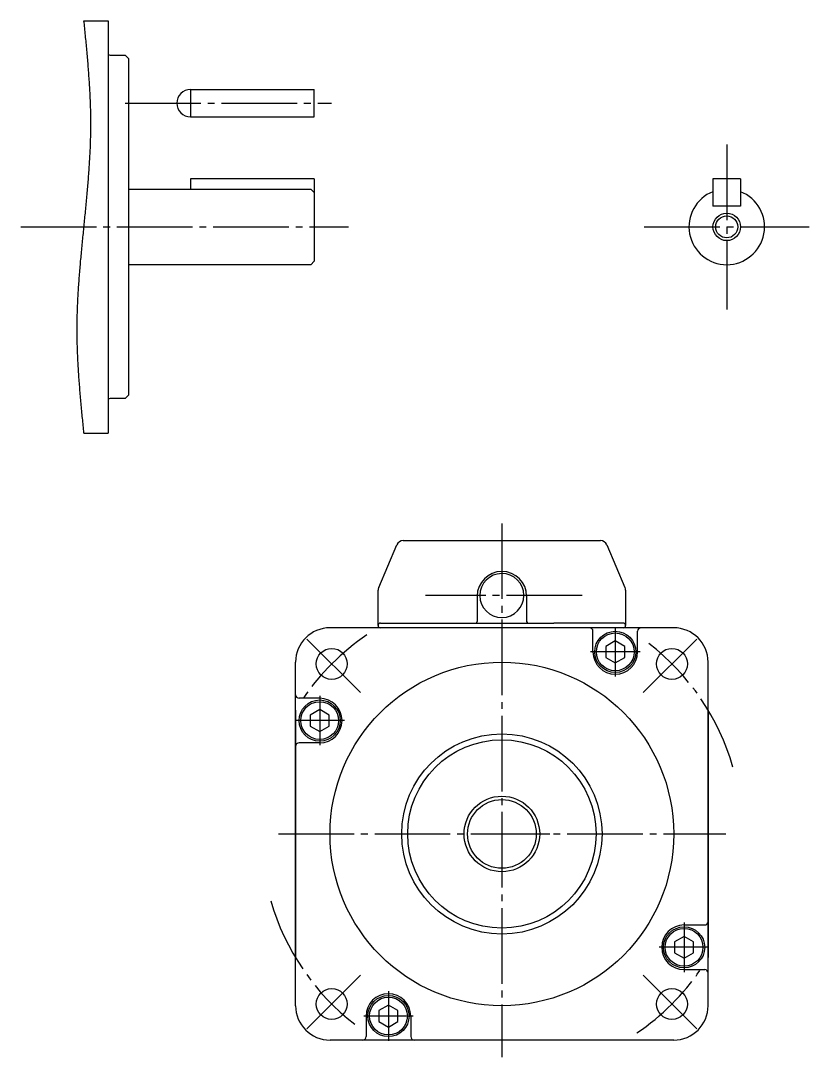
# Model space of a CAD drawing. Extents: x -169 to 185, y -107 to 116.
# Drawn here: x 70.6 to 185.3, y -36 to 114.9 of the extents above; entities that cross this region are included whole.
import ezdxf

# ---------------------------------------------------------------- set-up
doc = ezdxf.new("R2010")
doc.units = 0
doc.linetypes.add('DASH_CENTER', pattern=[14, 11, -1, 1, -1])
doc.layers.get('0').update_dxf_attribs({"linetype": 'CONTINUOUS'})

msp = doc.modelspace()

# ---------------------------------------------------------------- linework, layer by layer
at = {"color": 7, "linetype": 'CONTINUOUS'}
for p, q in [((79.79, 114.85), (83.29, 114.85)), ((83.29, 114.85), (83.29, 54.85)), ((83.59, 109.85), (85.79, 109.85)), ((85.79, 109.85), (86.29, 109.35)), ((86.29, 109.35), (86.29, 60.35)), ((95.29, 104.85), (113.29, 104.85)), ((95.29, 104.85), (95.29, 100.85)), ((113.29, 100.85), (113.29, 104.85)), ((95.29, 100.85), (113.29, 100.85)), ((95.29, 91.85), (95.29, 90.35)), ((113.29, 91.85), (95.29, 91.85)), ((113.29, 91.85), (113.29, 79.85)), ((175.29, 91.85), (171.29, 91.85)), ((171.29, 91.85), (171.29, 87.85)), ((175.29, 91.85), (175.29, 87.85)), ((86.29, 90.35), (112.79, 90.35)), ((112.79, 90.35), (113.29, 89.85)), ((175.29, 87.85), (171.29, 87.85)), ((112.79, 79.35), (86.29, 79.35)), ((113.29, 79.85), (112.79, 79.35)), ((86.29, 60.35), (85.79, 59.85)), ((85.79, 59.85), (83.59, 59.85)), ((79.79, 54.85), (83.29, 54.85)), ((122.66, 32.39), (125.32, 38.59)), ((126.23, 39.2), (154.92, 39.2)), ((155.83, 38.59), (158.49, 32.39)), ((122.58, 26.85), (122.58, 31.99)), ((158.58, 31.99), (158.58, 26.85)), ((136.98, 31.1), (136.98, 27.4)), ((144.18, 31.1), (144.18, 27.4)), ((122.93, 27.2), (133.01, 27.2)), ((133.01, 27.2), (140.58, 27.2)), ((140.58, 27.2), (148.14, 27.2)), ((148.27, 27.2), (148.14, 27.2)), ((158.23, 27.2), (148.27, 27.2)), ((165.58, 26.5), (115.58, 26.5)), ((153.83, 23), (153.83, 26)), ((160.33, 23), (160.33, 26)), ((157.08, 24.6), (155.69, 23.8)), ((158.46, 23.8), (157.08, 24.6)), ((155.69, 23.8), (155.69, 22.2)), ((158.46, 22.2), (158.46, 23.8)), ((110.58, -28.5), (110.58, 21.5)), ((155.69, 22.2), (157.08, 21.4)), ((157.08, 21.4), (158.46, 22.2)), ((170.58, 9.17), (170.58, 21.5)), ((114.08, 16.25), (111.08, 16.25)), ((110.58, 14.5), (110.58, -21.5)), ((114.08, 14.6), (112.69, 13.8)), ((112.69, 13.8), (112.69, 12.2)), ((115.46, 13.8), (114.08, 14.6)), ((115.46, 12.2), (115.46, 13.8)), ((170.58, 14.5), (170.58, 9.17)), ((112.69, 12.2), (114.08, 11.4)), ((114.08, 11.4), (115.46, 12.2)), ((114.08, 9.75), (111.08, 9.75)), ((170.58, -28.5), (170.58, 9.17)), ((170.58, 9.17), (170.58, -21.5)), ((167.08, -16.75), (170.08, -16.75)), ((167.08, -16.75), (170.08, -16.75)), ((167.08, -18.4), (165.69, -19.2)), ((165.69, -19.2), (165.69, -20.8)), ((168.46, -19.2), (167.08, -18.4)), ((168.46, -20.8), (168.46, -19.2)), ((165.69, -20.8), (167.08, -21.6)), ((167.08, -21.6), (168.46, -20.8)), ((167.08, -23.25), (170.08, -23.25)), ((167.08, -23.25), (170.08, -23.25)), ((124.08, -28.4), (122.69, -29.2)), ((125.46, -29.2), (124.08, -28.4)), ((120.83, -30), (120.83, -33)), ((122.69, -29.2), (122.69, -30.8)), ((125.46, -30.8), (125.46, -29.2)), ((127.33, -30), (127.33, -33)), ((122.69, -30.8), (124.08, -31.6)), ((124.08, -31.6), (125.46, -30.8)), ((165.58, -33.5), (115.58, -33.5)), ((158.58, -33.5), (122.58, -33.5))]:
    msp.add_line(p, q, dxfattribs=at)
at = {"color": 1, "linetype": 'DASH_CENTER'}
for p, q in [((85.79, 102.85), (115.79, 102.85)), ((173.29, 96.85), (173.29, 72.85)), ((70.59, 84.85), (118.29, 84.85)), ((161.29, 84.85), (185.29, 84.85)), ((140.58, 41.7), (140.58, -36)), ((152.24, 31.2), (129.47, 31.2)), ((157.08, 26.6), (157.08, 19.4)), ((120.01, 17.07), (111.89, 25.18)), ((161.14, 17.07), (169.26, 25.18)), ((160.68, 23), (153.48, 23)), ((114.08, 16.6), (114.08, 9.4)), ((117.68, 13), (110.48, 13)), ((108.08, -3.5), (173.14, -3.5)), ((147.08, -3.5), (147.58, -3.5)), ((167.08, -16.4), (167.08, -23.6)), ((170.68, -20), (163.48, -20)), ((120.01, -24.07), (111.89, -32.18)), ((161.14, -24.07), (169.26, -32.18)), ((124.08, -26.4), (124.08, -33.6)), ((127.68, -30), (120.48, -30))]:
    msp.add_line(p, q, dxfattribs=at)
at = {"color": 2}
msp.add_polyline3d([(79.79, 54.85, 0), (79.77, 55.12, 0), (79.74, 55.39, 0), (79.71, 55.66, 0), (79.69, 55.93, 0), (79.66, 56.2, 0), (79.63, 56.47, 0), (79.61, 56.74, 0), (79.58, 57, 0), (79.55, 57.27, 0), (79.53, 57.54, 0), (79.5, 57.81, 0), (79.48, 58.08, 0), (79.45, 58.35, 0), (79.42, 58.62, 0), (79.4, 58.89, 0), (79.37, 59.16, 0), (79.35, 59.43, 0), (79.33, 59.69, 0), (79.3, 59.96, 0), (79.28, 60.23, 0), (79.26, 60.5, 0), (79.23, 60.77, 0), (79.21, 61.04, 0), (79.19, 61.31, 0), (79.17, 61.58, 0), (79.14, 61.85, 0), (79.12, 62.12, 0), (79.1, 62.39, 0), (79.08, 62.65, 0), (79.06, 62.92, 0), (79.05, 63.19, 0), (79.03, 63.46, 0), (79.01, 63.73, 0), (78.99, 64, 0), (78.98, 64.27, 0), (78.96, 64.54, 0), (78.94, 64.81, 0), (78.93, 65.08, 0), (78.92, 65.34, 0), (78.9, 65.61, 0), (78.89, 65.88, 0), (78.88, 66.15, 0), (78.87, 66.42, 0), (78.86, 66.69, 0), (78.85, 66.96, 0), (78.84, 67.23, 0), (78.83, 67.5, 0), (78.82, 67.77, 0), (78.81, 68.04, 0), (78.81, 68.3, 0), (78.8, 68.57, 0), (78.8, 68.84, 0), (78.8, 69.11, 0), (78.8, 69.38, 0), (78.79, 69.65, 0), (78.79, 69.92, 0), (78.79, 70.19, 0), (78.8, 70.46, 0), (78.8, 70.73, 0), (78.8, 71, 0), (78.81, 71.26, 0), (78.81, 71.53, 0), (78.82, 71.8, 0), (78.82, 72.07, 0), (78.83, 72.34, 0), (78.84, 72.61, 0), (78.85, 72.88, 0), (78.86, 73.15, 0), (78.87, 73.42, 0), (78.88, 73.69, 0), (78.9, 73.95, 0), (78.91, 74.22, 0), (78.92, 74.49, 0), (78.94, 74.76, 0), (78.95, 75.03, 0), (78.97, 75.3, 0), (78.98, 75.57, 0), (79, 75.84, 0), (79.02, 76.11, 0), (79.04, 76.38, 0), (79.05, 76.65, 0), (79.07, 76.91, 0), (79.09, 77.18, 0), (79.11, 77.45, 0), (79.13, 77.72, 0), (79.16, 77.99, 0), (79.18, 78.26, 0), (79.2, 78.53, 0), (79.22, 78.8, 0), (79.24, 79.07, 0), (79.27, 79.34, 0), (79.29, 79.61, 0), (79.31, 79.87, 0), (79.34, 80.14, 0), (79.36, 80.41, 0), (79.39, 80.68, 0), (79.41, 80.95, 0), (79.44, 81.22, 0), (79.46, 81.49, 0), (79.49, 81.76, 0), (79.51, 82.03, 0), (79.54, 82.3, 0), (79.57, 82.56, 0), (79.59, 82.83, 0), (79.62, 83.1, 0), (79.65, 83.37, 0), (79.67, 83.64, 0), (79.7, 83.91, 0), (79.73, 84.18, 0), (79.75, 84.45, 0), (79.78, 84.72, 0), (79.81, 84.99, 0), (79.83, 85.26, 0), (79.86, 85.52, 0), (79.89, 85.79, 0), (79.91, 86.06, 0), (79.94, 86.33, 0), (79.97, 86.6, 0), (79.99, 86.87, 0), (80.02, 87.14, 0), (80.05, 87.41, 0), (80.07, 87.68, 0), (80.1, 87.95, 0), (80.12, 88.21, 0), (80.15, 88.48, 0), (80.17, 88.75, 0), (80.2, 89.02, 0), (80.22, 89.29, 0), (80.25, 89.56, 0), (80.27, 89.83, 0), (80.3, 90.1, 0), (80.32, 90.37, 0), (80.34, 90.64, 0), (80.37, 90.91, 0), (80.39, 91.17, 0), (80.41, 91.44, 0), (80.43, 91.71, 0), (80.45, 91.98, 0), (80.47, 92.25, 0), (80.49, 92.52, 0), (80.51, 92.79, 0), (80.53, 93.06, 0), (80.55, 93.33, 0), (80.57, 93.6, 0), (80.59, 93.87, 0), (80.6, 94.13, 0), (80.62, 94.4, 0), (80.64, 94.67, 0), (80.65, 94.94, 0), (80.66, 95.21, 0), (80.68, 95.48, 0), (80.69, 95.75, 0), (80.7, 96.02, 0), (80.72, 96.29, 0), (80.73, 96.56, 0), (80.74, 96.82, 0), (80.75, 97.09, 0), (80.75, 97.36, 0), (80.76, 97.63, 0), (80.77, 97.9, 0), (80.78, 98.17, 0), (80.78, 98.44, 0), (80.79, 98.71, 0), (80.79, 98.98, 0), (80.79, 99.25, 0), (80.79, 99.52, 0), (80.79, 99.78, 0), (80.79, 100.05, 0), (80.79, 100.32, 0), (80.79, 100.59, 0), (80.79, 100.86, 0), (80.78, 101.13, 0), (80.78, 101.4, 0), (80.77, 101.67, 0), (80.77, 101.94, 0), (80.76, 102.21, 0), (80.75, 102.48, 0), (80.74, 102.74, 0), (80.73, 103.01, 0), (80.72, 103.28, 0), (80.71, 103.55, 0), (80.7, 103.82, 0), (80.69, 104.09, 0), (80.67, 104.36, 0), (80.66, 104.63, 0), (80.64, 104.9, 0), (80.63, 105.17, 0), (80.61, 105.43, 0), (80.59, 105.7, 0), (80.58, 105.97, 0), (80.56, 106.24, 0), (80.54, 106.51, 0), (80.52, 106.78, 0), (80.5, 107.05, 0), (80.48, 107.32, 0), (80.46, 107.59, 0), (80.44, 107.86, 0), (80.42, 108.13, 0), (80.4, 108.39, 0), (80.38, 108.66, 0), (80.35, 108.93, 0), (80.33, 109.2, 0), (80.31, 109.47, 0), (80.29, 109.74, 0), (80.26, 110.01, 0), (80.24, 110.28, 0), (80.21, 110.55, 0), (80.19, 110.82, 0), (80.16, 111.08, 0), (80.14, 111.35, 0), (80.11, 111.62, 0), (80.09, 111.89, 0), (80.06, 112.16, 0), (80.03, 112.43, 0), (80.01, 112.7, 0), (79.98, 112.97, 0), (79.95, 113.24, 0), (79.93, 113.51, 0), (79.9, 113.78, 0), (79.87, 114.04, 0), (79.85, 114.31, 0), (79.82, 114.58, 0), (79.79, 114.85, 0)], dxfattribs=at)
at = {"color": 2, "linetype": 'CONTINUOUS'}
msp.add_circle((173.29, 84.85), 2, dxfattribs=at)
at = {"color": 7, "linetype": 'CONTINUOUS'}
for centre, radius in [((173.29, 84.85), 1.6), ((157.08, 23), 3), ((157.08, 23), 2.75), ((115.83, 21.25), 2.25), ((165.32, 21.25), 2.25), ((140.58, -3.5), 25), ((114.08, 13), 3), ((114.08, 13), 2.75), ((140.58, -3.5), 14.57), ((140.58, -3.5), 13.7), ((167.08, -20), 3), ((167.08, -20), 2.75), ((115.83, -28.25), 2.25), ((124.08, -30), 3), ((165.32, -28.25), 2.25), ((124.08, -30), 2.75)]:
    msp.add_circle(centre, radius, dxfattribs=at)
for radius in [5.5, 5]:
    msp.add_circle((140.58, -3.5), radius)
for centre, radius, start, end in [((83.59, 110.15), 0.3, 180, 270), ((83.59, 59.55), 0.3, 90, 180), ((126.23, 38.2), 1, 90, 156.8014), ((154.92, 38.2), 1, 23.1986, 90), ((140.58, 31.1), 3.6, 0, 180), ((140.58, 31.2), 3.2, 270.6474, 270), ((123.58, 31.99), 1, 156.8014, 180), ((157.58, 31.99), 1, 0, 23.1986), ((122.93, 26.85), 0.35, 90, 180), ((136.78, 27.4), 0.2, 270, 0), ((144.38, 27.4), 0.2, 180, 270), ((158.23, 26.85), 0.35, 0, 90), ((115.58, 21.5), 5, 90, 180), ((122.93, 26.85), 0.35, 180, 270), ((153.33, 26), 0.5, 0, 90), ((158.23, 26.85), 0.35, 270, 0), ((160.83, 26), 0.5, 90, 180), ((165.58, 21.5), 5, 0, 90), ((157.08, 23), 3.25, 180, 0), ((111.08, 16.75), 0.5, 180, 270), ((114.08, 13), 3.25, 270, 90), ((111.08, 9.25), 0.5, 90, 180), ((170.08, -16.25), 0.5, 270, 0), ((170.08, -16.25), 0.5, 270, 0), ((167.08, -20), 3.25, 90, 270), ((167.08, -20), 3.25, 90, 270), ((170.08, -23.75), 0.5, 0, 90), ((170.08, -23.75), 0.5, 0, 90), ((124.08, -30), 3.25, 0, 180), ((115.58, -28.5), 5, 180, 270), ((165.58, -28.5), 5, 270, 0), ((120.33, -33), 0.5, 270, 0), ((127.83, -33), 0.5, 180, 270)]:
    msp.add_arc(centre, radius, start, end, dxfattribs=at)
for centre, radius, start, end in [((95.29, 102.85), 2, 90, 270), ((173.29, 84.85), 5.5, 111.3237, 68.6763)]:
    msp.add_arc(centre, radius, start, end)
at = {"color": 1, "linetype": 'DASH_CENTER'}
for start, end in [(124.1483, 145.6473), (16.1483, 52.3064), (196.1483, 232.3064), (304.1483, 325.6473)]:
    msp.add_arc((140.58, -3.5), 35, start, end, dxfattribs=at)

doc.saveas('drawing.dxf')
